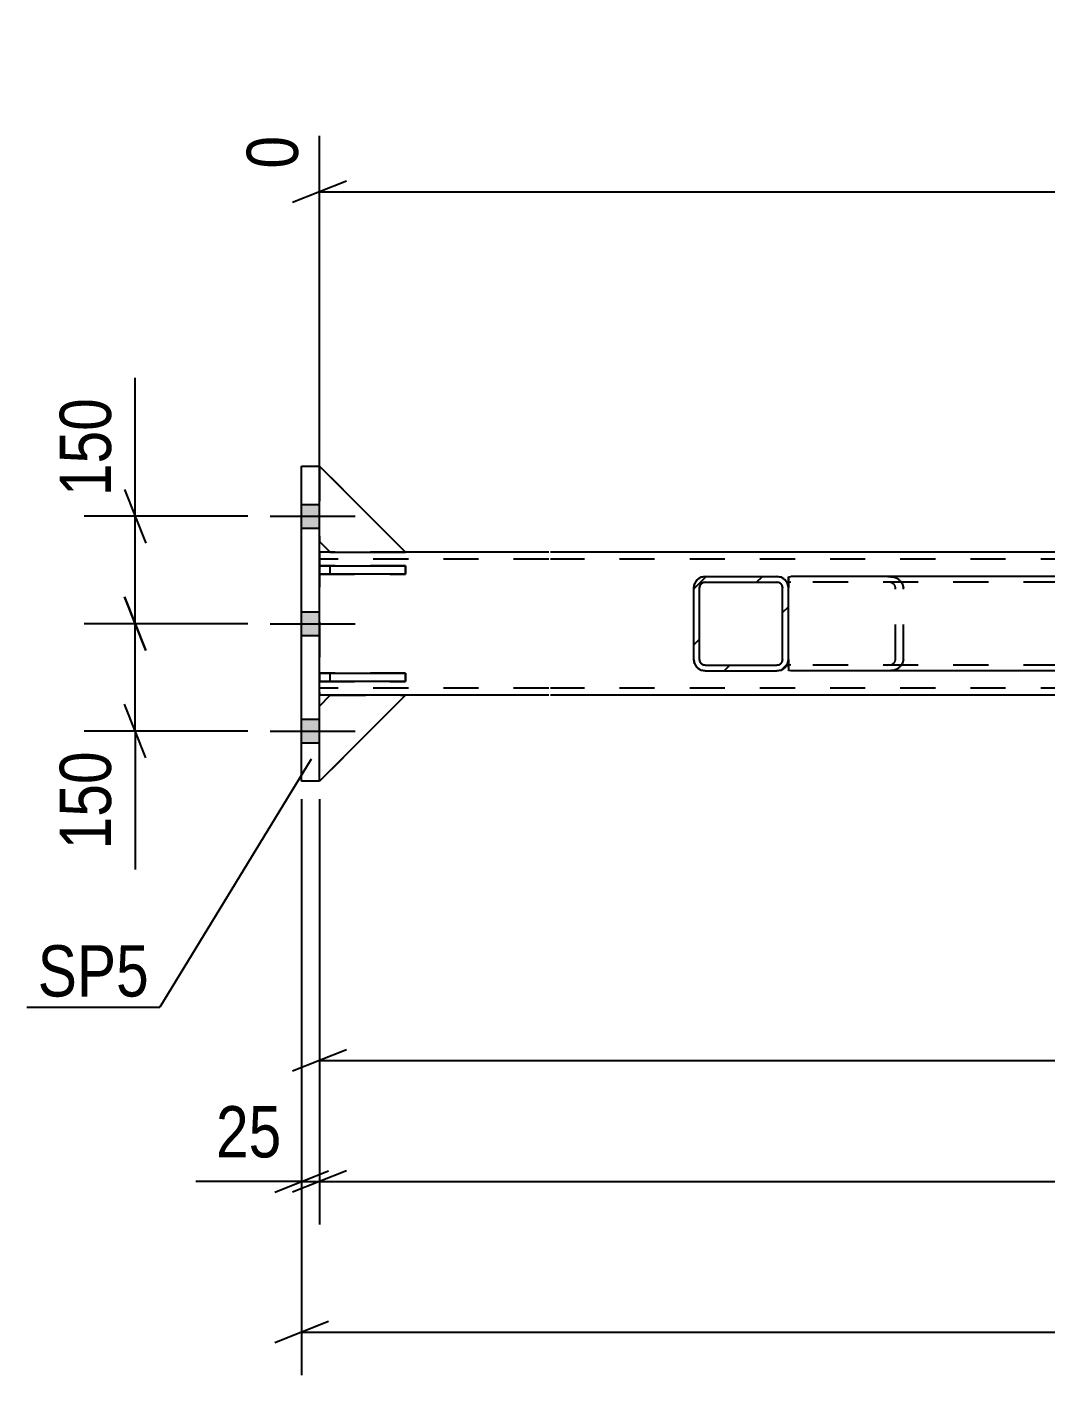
# Model space of a CAD drawing. Header units: millimetres. Extents: x 0 to 841, y 0 to 594.
# Drawn here: x 115.9 to 172.8, y 160.6 to 235.9 of the extents above; entities that cross this region are included whole.
import ezdxf

# ---------------------------------------------------------------- set-up
doc = ezdxf.new("R2010")
doc.units = ezdxf.units.MM
doc.linetypes.add('DXK_LINE_DOT2', pattern=[3.9198, 1.9599, -1.9599])
doc.styles.add('Arial Narrow', font='ARIALN.TTF', dxfattribs={"height": 0.2})

# ---------------------------------------------------------------- blocks, each defined once
blk = doc.blocks.new('Part-122615563-2099 - 2035')
at = {"color": 2, "linetype": 'Continuous'}
for p, q in [((132.285, 199.771), (137.085, 199.771)), ((132.285, 199.291), (132.285, 199.771)), ((137.085, 199.771), (137.085, 199.291)), ((137.085, 199.291), (132.285, 199.291))]:
    blk.add_line(p, q, dxfattribs=at)
at = {"color": 7, "linetype": 'DXK_LINE_DOT2'}
blk.add_line((132.885, 199.291), (132.885, 199.771), dxfattribs=at)
blk = doc.blocks.new('Part-122615563-2070 - 2035')
at = {"color": 2, "linetype": 'Continuous'}
for p, q in [((132.885, 206.531), (132.285, 206.531)), ((145.085, 206.531), (137.085, 206.531)), ((633.132, 206.531), (145.185, 206.531)), ((132.885, 198.531), (132.285, 198.531)), ((145.085, 198.531), (137.085, 198.531)), ((633.132, 198.531), (145.185, 198.531))]:
    blk.add_line(p, q, dxfattribs=at)
at = {"color": 7, "linetype": 'DXK_LINE_DOT2'}
for p, q in [((132.285, 206.531), (132.285, 198.531)), ((132.285, 198.531), (132.285, 206.531)), ((132.285, 206.531), (132.285, 206.531)), ((132.285, 206.531), (132.285, 206.531)), ((137.085, 206.531), (132.885, 206.531)), ((132.285, 206.131), (132.285, 206.131)), ((145.085, 206.131), (132.285, 206.131)), ((633.132, 206.131), (145.185, 206.131)), ((132.285, 198.931), (132.285, 198.931)), ((145.085, 198.931), (132.285, 198.931)), ((633.132, 198.931), (145.185, 198.931)), ((132.285, 198.531), (132.285, 198.531)), ((132.285, 198.531), (132.285, 198.531)), ((137.085, 198.531), (132.885, 198.531))]:
    blk.add_line(p, q, dxfattribs=at)
blk = doc.blocks.new('Bolt-122615563-2137 - 2035')
at = {"linetype": 'Continuous'}
for points in [[(132.285, 207.871), (132.285, 209.191), (131.285, 209.191), (131.285, 207.871)], [(132.285, 207.871), (132.285, 209.191), (131.285, 209.191), (131.285, 207.871)], [(132.285, 207.871), (132.285, 209.191), (131.285, 209.191), (131.285, 207.871)], [(132.285, 207.871), (132.285, 209.191), (131.285, 209.191), (131.285, 207.871)], [(132.285, 201.871), (132.285, 203.191), (131.285, 203.191), (131.285, 201.871)], [(132.285, 201.871), (132.285, 203.191), (131.285, 203.191), (131.285, 201.871)], [(132.285, 195.871), (132.285, 197.191), (131.285, 197.191), (131.285, 195.871)], [(132.285, 195.871), (132.285, 197.191), (131.285, 197.191), (131.285, 195.871)], [(132.285, 195.871), (132.285, 197.191), (131.285, 197.191), (131.285, 195.871)], [(132.285, 195.871), (132.285, 197.191), (131.285, 197.191), (131.285, 195.871)]]:
    blk.add_hatch(color=1, dxfattribs=at).paths.add_polyline_path(points)
at = {"color": 1, "linetype": 'Continuous'}
for p, q in [((131.285, 209.191), (132.285, 209.191)), ((131.285, 209.191), (132.285, 209.191)), ((131.285, 209.191), (132.285, 209.191)), ((131.285, 209.191), (132.285, 209.191)), ((129.525, 208.531), (134.285, 208.531)), ((129.525, 208.531), (134.285, 208.531)), ((129.525, 208.531), (134.285, 208.531)), ((129.525, 208.531), (134.285, 208.531)), ((131.285, 207.871), (132.285, 207.871)), ((131.285, 207.871), (132.285, 207.871)), ((131.285, 207.871), (132.285, 207.871)), ((131.285, 207.871), (132.285, 207.871)), ((131.285, 203.191), (132.285, 203.191)), ((131.285, 203.191), (132.285, 203.191)), ((129.525, 202.531), (134.285, 202.531)), ((129.525, 202.531), (134.285, 202.531)), ((131.285, 201.871), (132.285, 201.871)), ((131.285, 201.871), (132.285, 201.871)), ((131.285, 197.191), (132.285, 197.191)), ((131.285, 197.191), (132.285, 197.191)), ((131.285, 197.191), (132.285, 197.191)), ((131.285, 197.191), (132.285, 197.191)), ((129.525, 196.531), (134.285, 196.531)), ((129.525, 196.531), (134.285, 196.531)), ((129.525, 196.531), (134.285, 196.531)), ((129.525, 196.531), (134.285, 196.531)), ((131.285, 195.871), (132.285, 195.871)), ((131.285, 195.871), (132.285, 195.871)), ((131.285, 195.871), (132.285, 195.871)), ((131.285, 195.871), (132.285, 195.871))]:
    blk.add_line(p, q, dxfattribs=at)
blk = doc.blocks.new('Part-122615563-2091 - 2035')
at = {"color": 7, "linetype": 'DXK_LINE_DOT2'}
for p, q in [((137.085, 206.531), (132.285, 211.331)), ((132.285, 211.331), (132.285, 207.131)), ((132.285, 207.131), (132.885, 206.531)), ((132.885, 206.531), (137.085, 206.531))]:
    blk.add_line(p, q, dxfattribs=at)
blk = doc.blocks.new('Part-122615563-2092 - 2035')
at = {"color": 2, "linetype": 'Continuous'}
for p, q in [((137.085, 206.531), (132.285, 211.331)), ((132.285, 207.131), (132.885, 206.531)), ((132.885, 206.531), (137.085, 206.531))]:
    blk.add_line(p, q, dxfattribs=at)
at = {"color": 7, "linetype": 'DXK_LINE_DOT2'}
blk.add_line((132.285, 211.331), (132.285, 207.131), dxfattribs=at)
blk = doc.blocks.new('Part-122615563-2093 - 2035')
at = {"color": 7, "linetype": 'DXK_LINE_DOT2'}
for p, q in [((137.085, 206.531), (132.285, 211.331)), ((132.285, 211.331), (132.285, 207.131)), ((132.285, 207.131), (132.885, 206.531)), ((132.885, 206.531), (137.085, 206.531))]:
    blk.add_line(p, q, dxfattribs=at)
blk = doc.blocks.new('Part-122615563-2094 - 2035')
at = {"color": 7, "linetype": 'DXK_LINE_DOT2'}
for p, q in [((132.285, 197.931), (132.885, 198.531)), ((137.085, 198.531), (132.285, 193.731)), ((132.885, 198.531), (137.085, 198.531)), ((132.285, 193.731), (132.285, 197.931))]:
    blk.add_line(p, q, dxfattribs=at)
blk = doc.blocks.new('Part-122615563-2095 - 2035')
at = {"color": 2, "linetype": 'Continuous'}
for p, q in [((132.285, 197.931), (132.885, 198.531)), ((137.085, 198.531), (132.285, 193.731)), ((137.085, 198.531), (132.885, 198.531))]:
    blk.add_line(p, q, dxfattribs=at)
at = {"color": 7, "linetype": 'DXK_LINE_DOT2'}
blk.add_line((132.285, 193.731), (132.285, 197.931), dxfattribs=at)
blk = doc.blocks.new('Part-122615563-2096 - 2035')
at = {"color": 7, "linetype": 'DXK_LINE_DOT2'}
for p, q in [((132.285, 197.931), (132.885, 198.531)), ((137.085, 198.531), (132.285, 193.731)), ((132.885, 198.531), (137.085, 198.531)), ((132.285, 193.731), (132.285, 197.931))]:
    blk.add_line(p, q, dxfattribs=at)
blk = doc.blocks.new('Part-122615563-2166 - 2035')
at = {"color": 2, "linetype": 'Continuous'}
for p, q in [((131.285, 211.331), (131.285, 211.331)), ((131.285, 211.331), (132.285, 211.331)), ((131.285, 193.731), (131.285, 211.331)), ((132.285, 193.731), (132.285, 211.331)), ((131.285, 193.731), (131.285, 193.731)), ((132.285, 193.731), (131.285, 193.731)), ((132.285, 193.731), (132.285, 193.731))]:
    blk.add_line(p, q, dxfattribs=at)
at = {"color": 7, "linetype": 'DXK_LINE_DOT2'}
for p, q in [((131.285, 193.731), (131.285, 211.331)), ((132.285, 193.731), (132.285, 211.331))]:
    blk.add_line(p, q, dxfattribs=at)
blk = doc.blocks.new('Part-122615563-2102 - 2035')
at = {"color": 2, "linetype": 'Continuous'}
for p, q in [((132.285, 205.771), (137.085, 205.771)), ((132.285, 205.291), (132.285, 205.771)), ((137.085, 205.771), (137.085, 205.291)), ((137.085, 205.291), (132.285, 205.291))]:
    blk.add_line(p, q, dxfattribs=at)
at = {"color": 7, "linetype": 'DXK_LINE_DOT2'}
blk.add_line((132.885, 205.291), (132.885, 205.771), dxfattribs=at)
blk = doc.blocks.new('Part-122615563-2105 - 2035')
at = {"color": 7, "linetype": 'DXK_LINE_DOT2'}
for p, q in [((137.085, 199.771), (132.285, 199.771)), ((132.285, 199.771), (132.285, 199.291)), ((132.885, 199.291), (132.885, 199.771)), ((137.085, 199.291), (137.085, 199.771)), ((132.285, 199.291), (137.085, 199.291))]:
    blk.add_line(p, q, dxfattribs=at)
blk = doc.blocks.new('Part-122615563-2108 - 2035')
at = {"color": 7, "linetype": 'DXK_LINE_DOT2'}
for p, q in [((137.085, 205.771), (132.285, 205.771)), ((132.285, 205.771), (132.285, 205.291)), ((132.885, 205.291), (132.885, 205.771)), ((137.085, 205.291), (137.085, 205.771)), ((132.285, 205.291), (137.085, 205.291))]:
    blk.add_line(p, q, dxfattribs=at)
blk = doc.blocks.new('Part-122615563-2121 - 2035')
at = {"linetype": 'Continuous'}
h = blk.add_hatch(dxfattribs=at)
h.set_pattern_fill('', scale=0.7, style=0, pattern_type=0)
h.set_pattern_definition([(45, (189.5665, 199.94), (-1.57154, 1.57154), [])])
h.paths.add_polyline_path([(189.235, 199.891), (189.567, 199.94), (189.848, 200.079), (190.036, 200.286), (190.102, 200.531), (190.102, 204.531), (190.036, 204.776), (189.848, 204.984), (189.567, 205.123), (189.235, 205.171), (183.815, 205.171), (183.483, 205.123), (183.202, 204.984), (183.014, 204.776), (182.948, 204.531), (182.948, 200.531), (183.014, 200.286), (183.202, 200.079), (183.483, 199.94), (183.815, 199.891)])
h.paths.add_polyline_path([(183.649, 200.236), (183.508, 200.305), (183.414, 200.409), (183.381, 200.531), (183.381, 204.531), (183.414, 204.654), (183.508, 204.758), (183.649, 204.827), (183.815, 204.851), (189.235, 204.851), (189.401, 204.827), (189.541, 204.758), (189.635, 204.654), (189.668, 204.531), (189.668, 200.531), (189.635, 200.409), (189.541, 200.305), (189.401, 200.236), (189.235, 200.211), (183.815, 200.211)])
at = {"color": 2, "linetype": 'Continuous'}
for p, q in [((158.465, 205.151), (158.601, 205.171)), ((158.465, 205.151), (158.465, 204.531)), ((183.815, 205.171), (158.601, 205.171)), ((183.815, 205.171), (183.483, 205.123)), ((183.815, 205.171), (189.235, 205.171)), ((189.567, 205.123), (189.235, 205.171)), ((183.014, 204.776), (182.948, 204.531)), ((182.948, 200.531), (182.948, 204.531)), ((183.381, 204.531), (183.414, 204.654)), ((183.381, 200.531), (183.381, 204.531)), ((183.649, 204.827), (183.815, 204.851)), ((183.815, 204.851), (189.235, 204.851)), ((189.235, 204.851), (189.401, 204.827)), ((189.635, 204.654), (189.668, 204.531)), ((189.668, 200.531), (189.668, 204.531)), ((190.102, 204.531), (190.036, 204.776)), ((190.102, 200.531), (190.102, 204.531)), ((158.465, 200.531), (158.465, 200.079)), ((182.948, 200.531), (183.014, 200.286)), ((183.414, 200.409), (183.381, 200.531)), ((189.668, 200.531), (189.635, 200.409)), ((190.036, 200.286), (190.102, 200.531)), ((158.465, 200.079), (158.465, 199.94)), ((158.465, 199.911), (158.465, 199.94)), ((158.601, 199.891), (158.465, 199.911)), ((183.815, 199.891), (158.601, 199.891)), ((183.483, 199.94), (183.815, 199.891)), ((183.815, 200.211), (183.649, 200.236)), ((183.815, 200.211), (189.235, 200.211)), ((183.815, 199.891), (189.235, 199.891)), ((189.401, 200.236), (189.235, 200.211)), ((189.235, 199.891), (189.567, 199.94))]:
    blk.add_line(p, q, dxfattribs=at)
at = {"color": 7, "linetype": 'DXK_LINE_DOT2'}
for p, q in [((158.465, 204.831), (158.465, 205.151)), ((164.021, 205.171), (164.353, 205.123)), ((189.235, 205.171), (183.815, 205.171)), ((158.601, 204.851), (158.465, 204.831)), ((158.465, 200.079), (158.465, 204.531)), ((189.235, 204.851), (158.601, 204.851)), ((164.187, 204.827), (164.021, 204.851)), ((164.454, 204.531), (164.421, 204.654)), ((164.454, 200.531), (164.454, 204.531)), ((164.822, 204.776), (164.888, 204.531)), ((164.888, 200.531), (164.888, 204.531)), ((164.421, 200.409), (164.454, 200.531)), ((164.888, 200.531), (164.822, 200.286)), ((158.601, 200.211), (158.465, 200.231)), ((189.235, 200.211), (158.601, 200.211)), ((164.021, 200.211), (164.187, 200.236)), ((164.353, 199.94), (164.021, 199.891)), ((189.235, 199.891), (183.815, 199.891))]:
    blk.add_line(p, q, dxfattribs=at)
for centre, radius, start, end in [((164.15, 204.357), 0.792, 31.97793, 75.16611), ((164.085, 204.444), 0.396, 31.97793, 75.16611), ((164.085, 200.619), 0.396, 284.83389, 328.02207), ((164.15, 200.706), 0.792, 284.83389, 328.02207)]:
    blk.add_arc(centre, radius, start, end, dxfattribs=at)
at = {"color": 2, "linetype": 'Continuous'}
for centre, radius, start, end in [((183.686, 204.357), 0.792, 104.83388, 148.02206), ((189.364, 204.357), 0.792, 31.97794, 75.16612), ((183.75, 204.444), 0.396, 104.83388, 148.02206), ((189.299, 204.444), 0.396, 31.97794, 75.16612), ((183.75, 200.619), 0.396, 211.97794, 255.16612), ((189.299, 200.619), 0.396, 284.83388, 328.02206), ((183.686, 200.706), 0.792, 211.97794, 255.16612), ((189.364, 200.706), 0.792, 284.83388, 328.02206)]:
    blk.add_arc(centre, radius, start, end, dxfattribs=at)
blk = doc.blocks.new('Part-122615563-2143 - 2035')
at = {"linetype": 'Continuous'}
h = blk.add_hatch(dxfattribs=at)
h.set_pattern_fill('', scale=0.7, style=0, pattern_type=0)
h.set_pattern_definition([(45, (158.0697, 199.94), (-1.57154, 1.57154), [])])
h.paths.add_polyline_path([(157.825, 199.891), (158.07, 199.94), (158.277, 200.079), (158.416, 200.286), (158.465, 200.531), (158.465, 204.531), (158.416, 204.776), (158.277, 204.984), (158.07, 205.123), (157.825, 205.171), (153.825, 205.171), (153.58, 205.123), (153.372, 204.984), (153.233, 204.776), (153.185, 204.531), (153.185, 200.531), (153.233, 200.286), (153.372, 200.079), (153.58, 199.94), (153.825, 199.891)])
h.paths.add_polyline_path([(153.702, 200.236), (153.598, 200.305), (153.529, 200.409), (153.505, 200.531), (153.505, 204.531), (153.529, 204.654), (153.598, 204.758), (153.702, 204.827), (153.825, 204.851), (157.825, 204.851), (157.947, 204.827), (158.051, 204.758), (158.12, 204.654), (158.145, 204.531), (158.145, 200.531), (158.12, 200.409), (158.051, 200.305), (157.947, 200.236), (157.825, 200.211), (153.825, 200.211)])
at = {"color": 7, "linetype": 'DXK_LINE_DOT2'}
for p, q in [((153.58, 205.123), (153.825, 205.171)), ((153.825, 205.171), (157.825, 205.171)), ((157.825, 205.171), (158.07, 205.123)), ((153.185, 204.531), (153.233, 204.776)), ((153.185, 200.531), (153.185, 204.531)), ((153.529, 204.654), (153.505, 204.531)), ((153.505, 200.531), (153.505, 204.531)), ((153.825, 204.851), (153.702, 204.827)), ((153.825, 204.851), (157.825, 204.851)), ((157.947, 204.827), (157.825, 204.851)), ((158.145, 204.531), (158.12, 204.654)), ((158.145, 200.531), (158.145, 204.531)), ((158.416, 204.776), (158.465, 204.531)), ((158.465, 200.531), (158.465, 204.531)), ((153.233, 200.286), (153.185, 200.531)), ((153.505, 200.531), (153.529, 200.409)), ((158.12, 200.409), (158.145, 200.531)), ((158.465, 200.531), (158.416, 200.286)), ((153.825, 199.891), (153.58, 199.94)), ((153.702, 200.236), (153.825, 200.211)), ((153.825, 200.211), (157.825, 200.211)), ((153.825, 199.891), (157.825, 199.891)), ((157.825, 200.211), (157.947, 200.236)), ((158.07, 199.94), (157.825, 199.891))]:
    blk.add_line(p, q, dxfattribs=at)
at = {"color": 2, "linetype": 'Continuous'}
for p, q in [((153.825, 205.171), (153.58, 205.123)), ((153.825, 205.171), (157.825, 205.171)), ((158.07, 205.123), (157.825, 205.171)), ((153.233, 204.776), (153.185, 204.531)), ((153.185, 200.531), (153.185, 204.531)), ((153.505, 204.531), (153.529, 204.654)), ((153.505, 200.531), (153.505, 204.531)), ((153.702, 204.827), (153.825, 204.851)), ((153.825, 204.851), (157.825, 204.851)), ((157.825, 204.851), (157.947, 204.827)), ((158.12, 204.654), (158.145, 204.531)), ((158.145, 200.531), (158.145, 204.531)), ((158.465, 204.531), (158.416, 204.776)), ((158.465, 200.531), (158.465, 204.531)), ((153.185, 200.531), (153.233, 200.286)), ((153.529, 200.409), (153.505, 200.531)), ((158.145, 200.531), (158.12, 200.409)), ((158.416, 200.286), (158.465, 200.531)), ((153.58, 199.94), (153.825, 199.891)), ((153.825, 200.211), (153.702, 200.236)), ((153.825, 200.211), (157.825, 200.211)), ((153.825, 199.891), (157.825, 199.891)), ((157.947, 200.236), (157.825, 200.211)), ((157.825, 199.891), (158.07, 199.94))]:
    blk.add_line(p, q, dxfattribs=at)
at = {"color": 7, "linetype": 'DXK_LINE_DOT2'}
for centre, radius, start, end in [((153.825, 204.531), 0.64, 112.5, 157.5), ((157.825, 204.531), 0.64, 22.5, 67.5), ((153.825, 204.531), 0.32, 112.5, 157.5), ((157.825, 204.531), 0.32, 22.5, 67.5), ((153.825, 200.531), 0.32, 202.5, 247.5), ((157.825, 200.531), 0.32, 292.5, 337.5), ((153.825, 200.531), 0.64, 202.5, 247.5), ((157.825, 200.531), 0.64, 292.5, 337.5)]:
    blk.add_arc(centre, radius, start, end, dxfattribs=at)
at = {"color": 2, "linetype": 'Continuous'}
for centre, radius, start, end in [((153.825, 204.531), 0.64, 112.5, 157.5), ((157.825, 204.531), 0.64, 22.5, 67.5), ((153.825, 204.531), 0.32, 112.5, 157.5), ((157.825, 204.531), 0.32, 22.5, 67.5), ((153.825, 200.531), 0.32, 202.5, 247.5), ((157.825, 200.531), 0.32, 292.5, 337.5), ((153.825, 200.531), 0.64, 202.5, 247.5), ((157.825, 200.531), 0.64, 292.5, 337.5)]:
    blk.add_arc(centre, radius, start, end, dxfattribs=at)
blk = doc.blocks.new('StraightDimension-122615563-8037 - 2035')
at = {"color": 7, "linetype": 'Continuous'}
for p, q in [((121.993, 208.531), (121.993, 216.266)), ((121.993, 208.531), (121.993, 216.266)), ((121.393, 210.031), (122.593, 207.031)), ((128.285, 208.531), (119.143, 208.531)), ((121.993, 202.531), (121.993, 208.531)), ((122.593, 201.031), (121.393, 204.031)), ((128.285, 202.531), (119.143, 202.531))]:
    blk.add_line(p, q, dxfattribs=at)
at = {"color": 0}
blk.add_wipeout([(121.243, 215.741), (117.043, 215.741), (117.043, 209.056), (121.243, 209.056)], dxfattribs=at)
at = {"color": 3, "style": 'Arial Narrow'}
blk.add_text('150', height=2.8633, rotation=90.00021, dxfattribs=at).set_placement((120.643, 209.656))
blk = doc.blocks.new('StraightDimension-122615563-2298 - 2035')
at = {"color": 7, "linetype": 'Continuous'}
for p, q in [((269.851, 207.531), (269.851, 235.269)), ((132.285, 207.531), (132.285, 229.784)), ((133.785, 227.256), (130.785, 226.056)), ((268.351, 226.056), (271.351, 227.256)), ((132.285, 226.656), (269.851, 226.656))]:
    blk.add_line(p, q, dxfattribs=at)
at = {"color": 0}
blk.add_wipeout([(205.324, 227.406), (205.324, 231.606), (196.812, 231.606), (196.812, 227.406)], dxfattribs=at)
at = {"color": 3, "style": 'Arial Narrow'}
blk.add_text('4993', height=2.8633, dxfattribs=at).set_placement((197.412, 228.006))
at = {"color": 0, "linetype": 'Continuous'}
for points in [[(269.251, 235.869), (265.051, 235.869), (265.051, 227.356), (269.251, 227.356)], [(131.685, 230.384), (127.485, 230.384), (127.485, 227.356), (131.685, 227.356)]]:
    blk.add_wipeout(points, dxfattribs=at)
at = {"color": 3, "linetype": 'Continuous', "style": 'Arial Narrow'}
for s, height, p in [('4993', 2.8633, (268.651, 227.956)), ('0', 2.863, (131.085, 227.956))]:
    blk.add_text(s, height=height, rotation=90.00021, dxfattribs=at).set_placement(p)
blk = doc.blocks.new('StraightDimension-122615563-8035 - 2035')
at = {"color": 7, "linetype": 'Continuous'}
for p, q in [((121.393, 204.031), (122.593, 201.031)), ((128.285, 202.531), (119.143, 202.531)), ((121.993, 196.531), (121.993, 202.531)), ((122.593, 195.031), (121.393, 198.031)), ((128.285, 196.531), (119.143, 196.531)), ((121.993, 196.531), (121.993, 188.797)), ((121.993, 196.531), (121.993, 188.797))]:
    blk.add_line(p, q, dxfattribs=at)
at = {"color": 0}
blk.add_wipeout([(121.243, 196.006), (117.043, 196.006), (117.043, 189.322), (121.243, 189.322)], dxfattribs=at)
at = {"color": 3, "style": 'Arial Narrow'}
blk.add_text('150', height=2.8633, rotation=90.00021, dxfattribs=at).set_placement((120.643, 189.922))
blk = doc.blocks.new('StraightDimension-122615563-12182 - 2035')
at = {"color": 7, "linetype": 'Continuous'}
for p, q in [((132.285, 192.731), (132.285, 168.961)), ((133.785, 171.961), (130.785, 170.761)), ((132.285, 171.361), (646.032, 171.361))]:
    blk.add_line(p, q, dxfattribs=at)
blk = doc.blocks.new('StraightDimension-122615563-12183 - 2035')
at = {"color": 7, "linetype": 'Continuous'}
for p, q in [((131.285, 192.731), (131.285, 168.961)), ((132.285, 192.731), (132.285, 168.961)), ((129.785, 170.761), (132.785, 171.961)), ((133.785, 171.961), (130.785, 170.761)), ((131.285, 171.361), (125.378, 171.361)), ((131.285, 171.361), (125.378, 171.361)), ((131.285, 171.361), (132.285, 171.361))]:
    blk.add_line(p, q, dxfattribs=at)
at = {"color": 0}
blk.add_wipeout([(130.76, 172.111), (130.76, 176.311), (125.903, 176.311), (125.903, 172.111)], dxfattribs=at)
at = {"color": 3, "style": 'Arial Narrow'}
blk.add_text('25', height=2.8633, dxfattribs=at).set_placement((126.503, 172.711))
blk = doc.blocks.new('StraightDimension-122615563-12339 - 2035')
at = {"color": 7, "linetype": 'Continuous'}
for p, q in [((131.285, 192.731), (131.285, 160.553)), ((132.785, 163.553), (129.785, 162.353)), ((131.285, 162.953), (647.032, 162.953))]:
    blk.add_line(p, q, dxfattribs=at)
blk = doc.blocks.new('StraightDimension-122615563-12417 - 2035')
at = {"color": 7, "linetype": 'Continuous'}
for p, q in [((132.285, 192.731), (132.285, 175.724)), ((269.851, 192.731), (269.851, 175.724)), ((133.785, 178.724), (130.785, 177.524)), ((268.351, 177.524), (271.351, 178.724)), ((132.285, 178.124), (269.851, 178.124))]:
    blk.add_line(p, q, dxfattribs=at)
at = {"color": 0}
blk.add_wipeout([(205.324, 178.874), (205.324, 183.074), (196.812, 183.074), (196.812, 178.874)], dxfattribs=at)
at = {"color": 3, "style": 'Arial Narrow'}
blk.add_text('4993', height=2.8633, dxfattribs=at).set_placement((197.412, 179.474))
blk = doc.blocks.new('Mark-122615563-2162 - 2035')
at = {"color": 30, "linetype": 'Continuous'}
for p in [(131.82, 194.952), (115.95, 181.101)]:
    blk.add_line(p, (123.361, 181.101), dxfattribs=at)
at = {"color": 0}
blk.add_wipeout([(122.761, 181.701), (122.761, 184.701), (116.55, 184.701), (116.55, 181.701)], dxfattribs=at)
blk.add_wipeout([(122.761, 181.701), (122.761, 184.701), (116.55, 184.701), (116.55, 181.701)], dxfattribs=at)
at = {"color": 3, "style": 'Arial Narrow'}
blk.add_text('SP5', height=2.8633, dxfattribs=at).set_placement((116.55, 181.701))

msp = doc.modelspace()

# ---------------------------------------------------------------- block references
for name in ['StraightDimension-122615563-8037 - 2035', 'Part-122615563-2166 - 2035', 'Part-122615563-2091 - 2035', 'Part-122615563-2092 - 2035', 'Part-122615563-2093 - 2035', 'Bolt-122615563-2137 - 2035', 'Part-122615563-2070 - 2035', 'Part-122615563-2102 - 2035', 'Part-122615563-2108 - 2035', 'Part-122615563-2143 - 2035', 'Part-122615563-2121 - 2035', 'Part-122615563-2099 - 2035', 'Part-122615563-2105 - 2035', 'Part-122615563-2094 - 2035', 'Part-122615563-2095 - 2035', 'Part-122615563-2096 - 2035', 'StraightDimension-122615563-12182 - 2035']:
    msp.add_blockref(name, (0, 0))

# ---------------------------------------------------------------- next in the draw order: block references
for name in ['StraightDimension-122615563-2298 - 2035', 'StraightDimension-122615563-8035 - 2035']:
    msp.add_blockref(name, (0, 0))

# ---------------------------------------------------------------- next in the draw order: block references
msp.add_blockref('StraightDimension-122615563-12183 - 2035', (0, 0))

# ---------------------------------------------------------------- next in the draw order: block references
msp.add_blockref('StraightDimension-122615563-12339 - 2035', (0, 0))

# ---------------------------------------------------------------- next in the draw order: block references
msp.add_blockref('StraightDimension-122615563-12417 - 2035', (0, 0))

# ---------------------------------------------------------------- next in the draw order: block references
msp.add_blockref('Mark-122615563-2162 - 2035', (0, 0))

doc.saveas('drawing.dxf')
